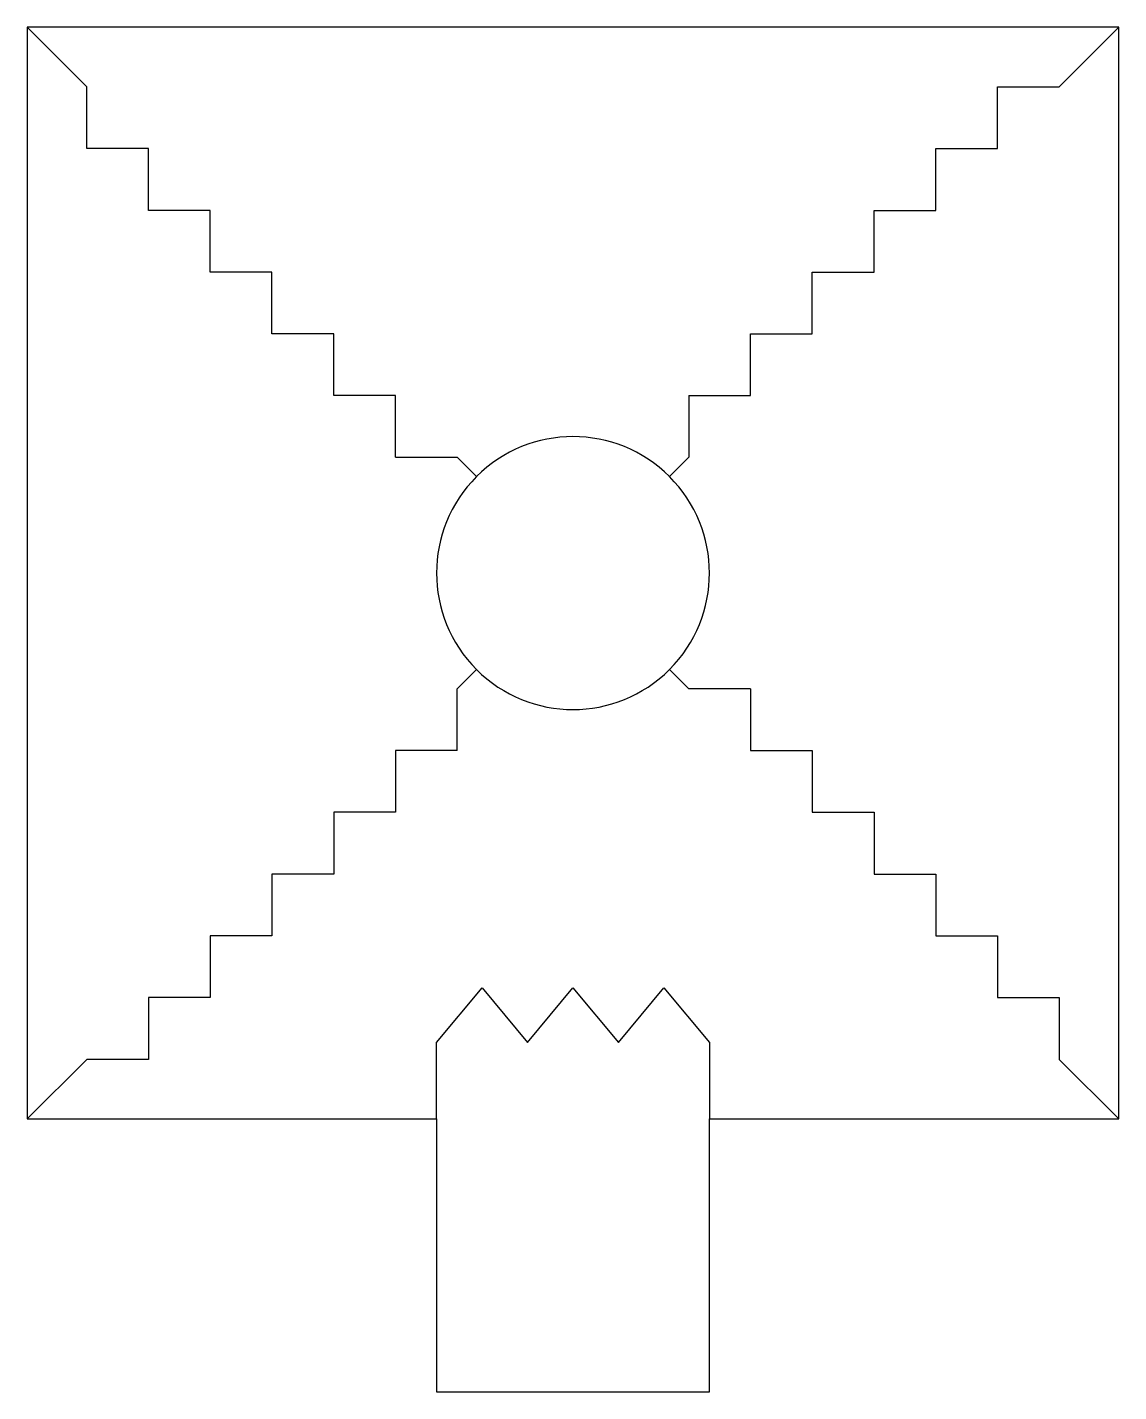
# Model space of a CAD drawing. Header units: millimetres. Extents: x -5 to 5, y 0 to 12.5.
import ezdxf

# ---------------------------------------------------------------- set-up
doc = ezdxf.new("R2010")
doc.units = ezdxf.units.MM
doc.layers.get('0').update_dxf_attribs({"linetype": 'CONTINUOUS'})

msp = doc.modelspace()

# ---------------------------------------------------------------- linework, layer by layer
for p, q in [((5, 12.5), (-5, 12.5)), ((-5, 12.5), (-5, 2.5)), ((-4.455, 11.955), (-5, 12.5)), ((4.455, 11.955), (5, 12.5)), ((5, 2.5), (5, 12.5)), ((-4.455, 11.389), (-4.455, 11.955)), ((3.889, 11.389), (3.889, 11.955)), ((3.889, 11.955), (4.455, 11.955)), ((-3.889, 11.389), (-4.455, 11.389)), ((-3.889, 10.823), (-3.889, 11.389)), ((3.323, 10.823), (3.323, 11.389)), ((3.323, 11.389), (3.889, 11.389)), ((-3.323, 10.823), (-3.889, 10.823)), ((-3.323, 10.258), (-3.323, 10.823)), ((2.758, 10.258), (2.758, 10.823)), ((2.758, 10.823), (3.323, 10.823)), ((-2.758, 10.258), (-3.323, 10.258)), ((-2.758, 9.692), (-2.758, 10.258)), ((2.192, 9.692), (2.192, 10.258)), ((2.192, 10.258), (2.758, 10.258)), ((-2.192, 9.692), (-2.758, 9.692)), ((-2.192, 9.126), (-2.192, 9.692)), ((1.626, 9.126), (1.626, 9.692)), ((1.626, 9.692), (2.192, 9.692)), ((-1.626, 9.126), (-2.192, 9.126)), ((-1.626, 8.561), (-1.626, 9.126)), ((1.061, 9.126), (1.061, 8.561)), ((1.061, 9.126), (1.626, 9.126)), ((-1.626, 8.561), (-1.061, 8.561)), ((-0.884, 8.384), (-1.061, 8.561)), ((0.884, 8.384), (1.061, 8.561)), ((-0.884, 6.616), (-1.061, 6.439)), ((0.884, 6.616), (1.061, 6.439)), ((-1.061, 5.874), (-1.061, 6.439)), ((1.626, 6.439), (1.061, 6.439)), ((1.626, 6.439), (1.626, 5.874)), ((-1.626, 5.874), (-1.626, 5.308)), ((-1.061, 5.874), (-1.626, 5.874)), ((1.626, 5.874), (2.192, 5.874)), ((2.192, 5.874), (2.192, 5.308)), ((-2.192, 5.308), (-2.192, 4.742)), ((-1.626, 5.308), (-2.192, 5.308)), ((2.192, 5.308), (2.758, 5.308)), ((2.758, 5.308), (2.758, 4.742)), ((-2.758, 4.742), (-2.758, 4.177)), ((-2.192, 4.742), (-2.758, 4.742)), ((2.758, 4.742), (3.323, 4.742)), ((3.323, 4.742), (3.323, 4.177)), ((-3.323, 4.177), (-3.323, 3.611)), ((-2.758, 4.177), (-3.323, 4.177)), ((3.323, 4.177), (3.889, 4.177)), ((3.889, 4.177), (3.889, 3.611)), ((-1.25, 3.2), (-0.833, 3.7)), ((-0.833, 3.7), (-0.417, 3.2)), ((-0.417, 3.2), (0, 3.7)), ((0, 3.7), (0.417, 3.2)), ((0.417, 3.2), (0.833, 3.7)), ((0.833, 3.7), (1.25, 3.2)), ((-3.889, 3.611), (-3.889, 3.045)), ((-3.323, 3.611), (-3.889, 3.611)), ((3.889, 3.611), (4.455, 3.611)), ((4.455, 3.611), (4.455, 3.045)), ((-1.25, 2.5), (-1.25, 3.2)), ((1.25, 3.2), (1.25, 2.5)), ((-4.455, 3.045), (-5, 2.5)), ((-3.889, 3.045), (-4.455, 3.045)), ((4.455, 3.045), (5, 2.5)), ((-5, 2.5), (-1.25, 2.5)), ((-1.25, 2.5), (-1.25, 0)), ((1.25, 2.5), (5, 2.5)), ((1.25, 0), (1.25, 2.5)), ((-1.25, 0), (1.25, 0))]:
    msp.add_line(p, q)
for start, end in [(45, 135), (135, 225), (-45, 45), (225, 315)]:
    msp.add_arc((0, 7.5), 1.25, start, end)

doc.saveas('drawing.dxf')
